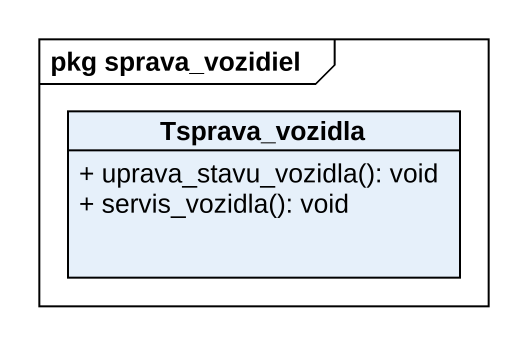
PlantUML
@startuml
mainframe pkg sprava_vozidiel
hide circle
hide empty members
skinparam classAttributeIconSize 0
class Tsprava_vozidla {
  + uprava_stavu_vozidla(): void
  + servis_vozidla(): void
}
@enduml
